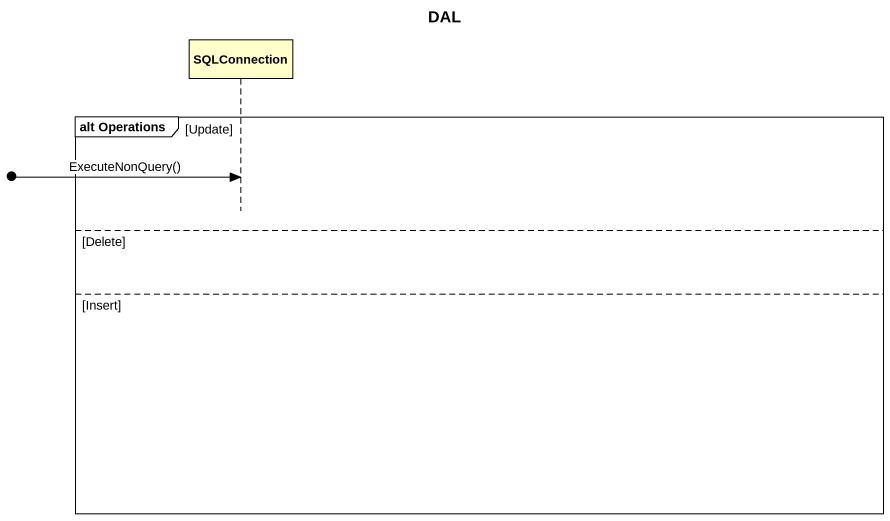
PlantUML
@startuml
title DAL
hide footbox
participant SQLConnection

group alt Operations [Update]
  [o-> SQLConnection : ExecuteNonQuery()
else Delete
else Insert
end
@enduml
